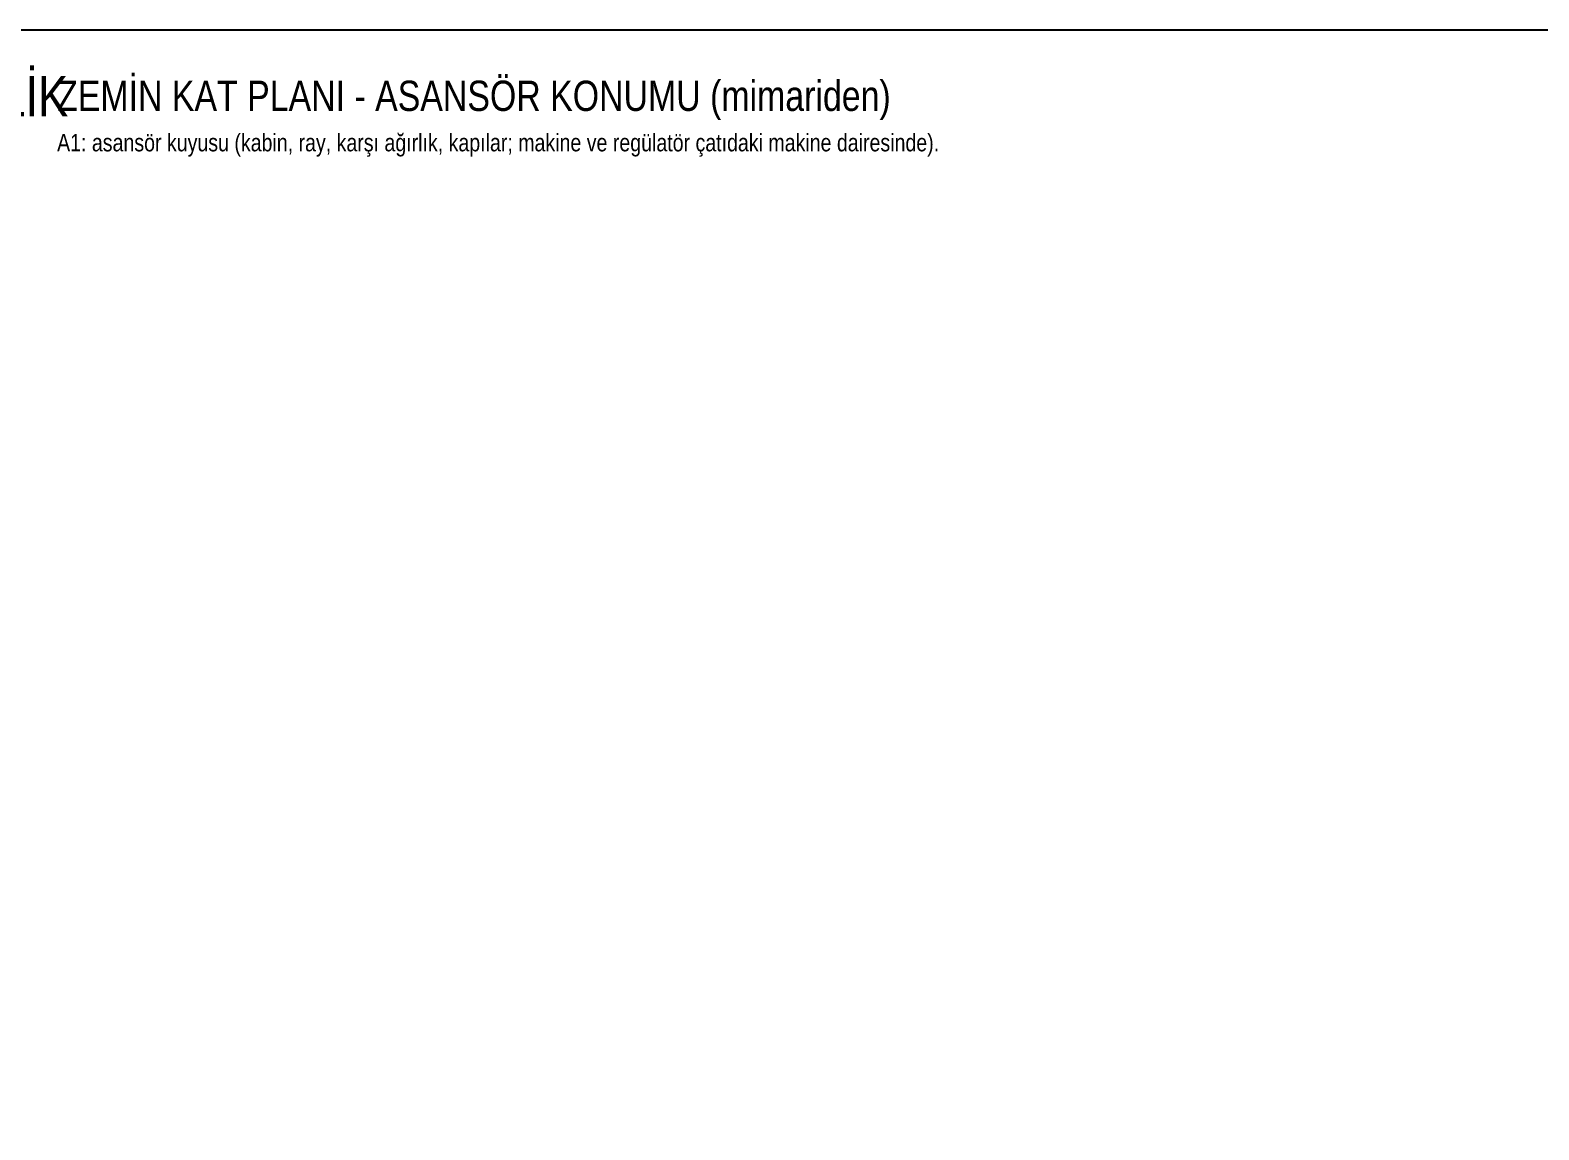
# Model space of a CAD drawing. Header units: centimetres. Extents: x 0 to 14595, y -30 to 2970.
# Drawn here: x 1170 to 2290, y 2153 to 2970 of the extents above; entities that cross this region are included whole.
import ezdxf
from ezdxf.enums import TextEntityAlignment as Align

# ---------------------------------------------------------------- set-up
doc = ezdxf.new("R2010")
doc.units = ezdxf.units.CM
for name, color, linetype in [('ASN-ANTET', 4, 'CONTINUOUS'), ('ASN-BASLIK', 5, 'CONTINUOUS'), ('ASN-CERCEVE', 7, 'CONTINUOUS'), ('ASN-YAZI', 4, 'CONTINUOUS')]:
    doc.layers.add(name, color=color, linetype=linetype)
doc.styles.get("Standard").update_dxf_attribs({"font": 'arial.ttf', "width": 0.8})

msp = doc.modelspace()

# ---------------------------------------------------------------- linework, layer by layer
at = {"layer": 'ASN-CERCEVE'}
for points in [[(0, 0), (14595, 0), (14595, 2970), (0, 2970)], [(100, 0), (14570, 0), (14570, 2970), (100, 2970)]]:
    msp.add_lwpolyline(points, close=True, dxfattribs=at)

# ---------------------------------------------------------------- texts
at = {"layer": 'ASN-ANTET', "width": 0.8}
msp.add_text('ROTAŞ MÜHENDİSLİK.PROJE.MÜŞAVİRLİK', height=30, dxfattribs=at).set_placement((510.9, 2936), align=Align.TOP_LEFT)
at = {"layer": 'ASN-BASLIK', "width": 0.8}
msp.add_text('ZEMİN KAT PLANI - ASANSÖR KONUMU (mimariden)', height=22.5, dxfattribs=at).set_placement((1190, 2910))
at = {"layer": 'ASN-YAZI', "width": 0.8}
msp.add_text('A1: asansör kuyusu (kabin, ray, karşı ağırlık, kapılar; makine ve regülatör çatıdaki makine dairesinde).', height=13, dxfattribs=at).set_placement((1190, 2880))

doc.saveas('drawing.dxf')
